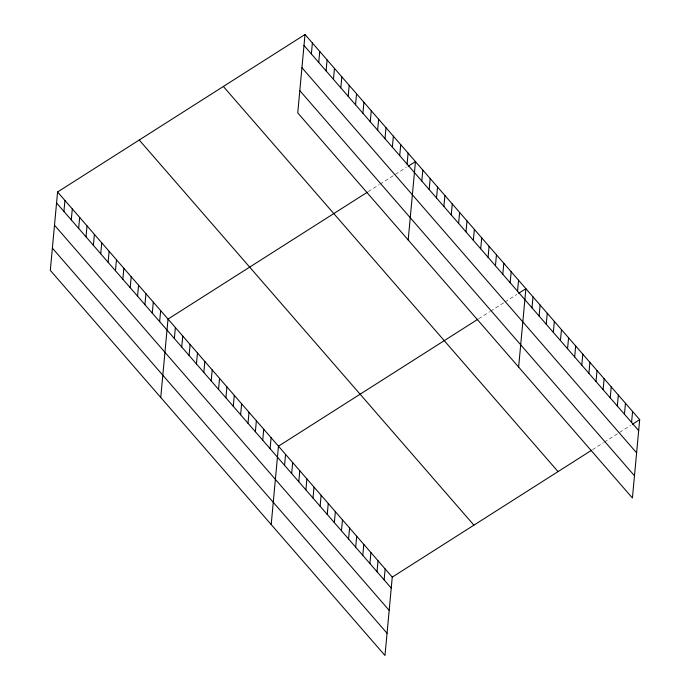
<?xml version="1.0" encoding="UTF-8"?>
<svg xmlns="http://www.w3.org/2000/svg" width="690" height="690" viewBox="0 0 690 690"><rect width="100%" height="100%" fill="white"/><g stroke="black" fill="none" stroke-linecap="round" stroke-linejoin="round"><path stroke-width="0.52" stroke-dasharray="3.45 2.59" d="M368.279 191.622L379.172 184.696M380.078 184.118L406.384 167.368M478.722 318.72L489.615 311.785M490.521 311.207L504.131 302.548M505.037 301.97L516.827 294.466M592.512 449.664L603.405 442.73M604.311 442.152L630.617 425.411"/><path stroke-width="1.03" d="M57.581 191.993L50.31 270.368L384.986 655.5L392.256 577.125L57.581 191.993L305.014 34.5L639.69 419.632L632.42 498.007L297.744 112.875L305.014 34.5M63.92 211.433L64.938 200.462M71.286 219.912L72.303 208.941M78.651 228.381L79.669 217.41M86.008 236.86L87.026 225.88M93.374 245.33L94.392 234.359M100.74 253.799L101.758 242.828M108.097 262.278L109.115 251.307M115.463 270.747L116.481 259.776M122.829 279.217L123.846 268.246M130.186 287.696L131.204 276.724M137.552 296.165L138.569 285.194M144.917 304.635L145.935 293.664M152.274 313.113L153.292 302.142M159.64 321.583L160.658 310.612M160.753 397.457L168.024 319.082L367.373 192.2M174.363 338.531L175.381 327.56M181.729 347.001L182.746 336.03M189.095 355.479L190.112 344.508M196.452 363.949L197.469 352.978M203.817 372.419L204.835 361.448M211.183 380.897L212.201 369.926M218.54 389.367L219.558 378.396M225.906 397.845L226.924 386.866M233.272 406.315L234.29 395.344M240.629 414.785L241.647 403.814M247.995 423.263L249.012 412.284M255.36 431.733L256.378 420.762M262.718 440.203L263.735 429.232M270.083 448.681L271.101 437.71M311.363 53.949L312.38 42.97M271.196 524.555L278.467 446.18L477.816 319.289M318.728 62.419L319.746 51.448M284.556 465.336L285.574 454.365M326.085 70.889L327.103 59.918M291.672 473.521L292.689 462.55M333.451 79.367L334.469 68.388M298.779 481.706L299.796 470.735M340.817 87.837L341.835 76.866M305.894 489.891L306.912 478.912M348.174 96.307L349.192 85.336M313.001 498.068L314.019 487.097M355.54 104.785L356.558 93.814M320.117 506.253L321.135 495.282M362.906 113.255L363.923 102.284M327.233 514.438L328.25 503.467M370.263 121.725L371.28 110.754M334.339 522.623L335.357 511.652M377.628 130.203L378.646 119.232M341.455 530.808L342.473 519.837M384.994 138.673L386.012 127.702M348.562 538.994L349.58 528.023M392.351 147.151L393.369 136.172M355.678 547.179L356.696 536.208M399.717 155.621L400.735 144.65M362.785 555.364L363.803 544.384M369.9 563.54L370.918 552.569M407.083 164.091L408.101 153.12M377.007 571.725L378.025 560.754M408.187 239.973L415.458 161.589L408.204 166.212M384.123 579.911L385.141 568.94M421.806 181.039L422.823 170.068M429.171 189.508L430.189 178.538M436.529 197.987L437.546 187.016M443.894 206.457L444.912 195.486M451.26 214.926L452.278 203.955M458.617 223.405L459.635 212.434M465.983 231.874L467.001 220.904M473.349 240.353L474.366 229.373M480.706 248.823L481.724 237.852M488.072 257.292L489.089 246.321M495.437 265.771L496.455 254.8M502.794 274.24L503.812 263.269M510.16 282.71L511.178 271.739M517.526 291.189L518.544 280.218M518.63 367.063L525.901 288.687L518.647 293.31M531.999 307.844L533.016 296.873M539.106 316.029L540.123 305.058M546.221 324.214L547.239 313.243M553.328 332.399L554.346 321.419M560.444 340.584L561.462 329.604M567.559 348.761L568.577 337.79M574.667 356.946L575.684 345.975M581.782 365.131L582.8 354.16M588.889 373.316L589.907 362.345M596.005 381.501L597.023 370.53M603.112 389.686L604.13 378.715M610.227 397.871L611.245 386.892M617.334 406.056L618.352 395.077M624.45 414.233L625.468 403.262M631.566 422.418L632.583 411.447M392.256 577.125L591.606 450.242M632.437 424.255L639.69 419.632M303.997 45.471L638.673 430.603M301.935 67.715L636.611 452.847M299.814 90.632L634.481 475.764M223.362 86.474L558.038 471.606M139.233 140.018L473.909 525.15M56.563 202.964L391.239 588.096M54.501 225.207L389.169 610.34M52.371 248.124L387.047 633.256"/></g></svg>
